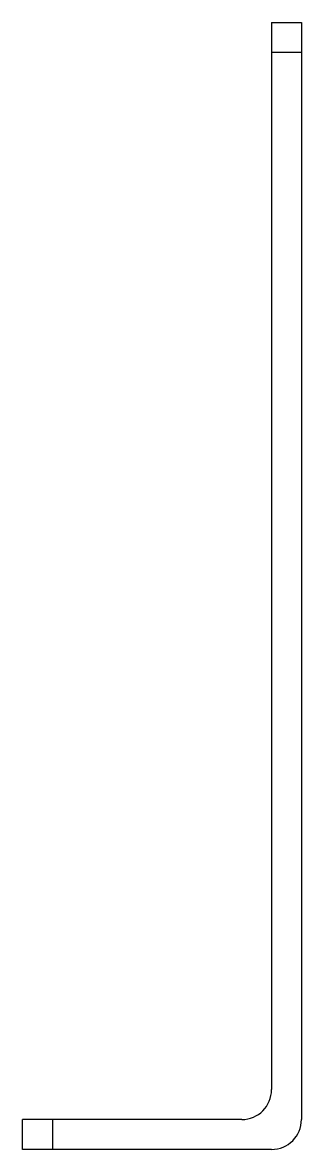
# Paper-space layout '_Back' of a CAD drawing. Header units: millimetres. Extents: x -25 to 3, y -3 to 110.
import ezdxf

# ---------------------------------------------------------------- set-up
doc = ezdxf.new("R2010")
doc.units = ezdxf.units.MM

psp = doc.layouts.new('_Back')

# ---------------------------------------------------------------- linework, layer by layer
at = {"color": 7, "linetype": 'Continuous', "lineweight": 25}
for p, q in [((0, 110), (0, 3)), ((0, 110), (3, 110)), ((3, 110), (3, 0)), ((3, 107), (0, 107)), ((-3, 0), (-25, 0)), ((-25, -3), (-25, 0)), ((-22, 0), (-22, -3)), ((0, -3), (-25, -3))]:
    psp.add_line(p, q, dxfattribs=at)
for centre in [(-3, 3), (0, 0)]:
    psp.add_arc(centre, 3, 270, 0, dxfattribs=at)

doc.saveas('drawing.dxf')
